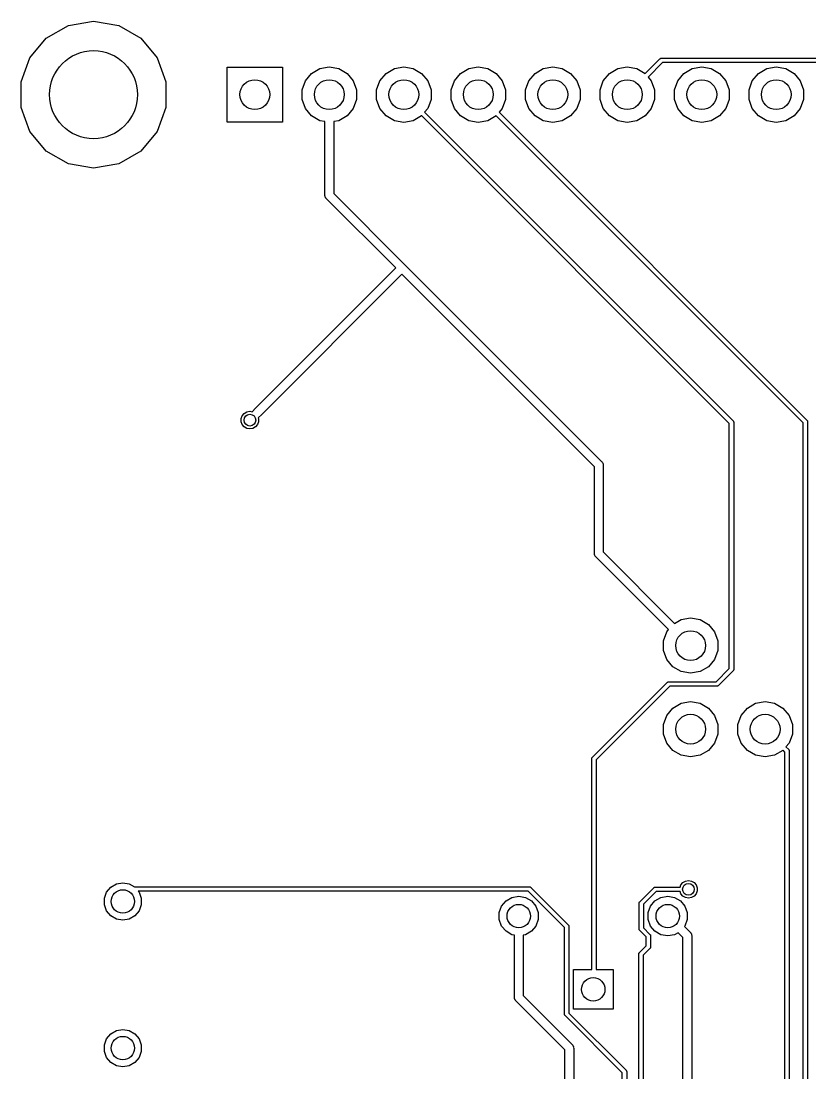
# Model space of a CAD drawing. Extents: x 0 to 100, y -163 to 0.
# Drawn here: x 0.03 to 26.93, y -35.85 to 0.01 of the extents above; entities that cross this region are included whole.
import ezdxf

# ---------------------------------------------------------------- set-up
doc = ezdxf.new("R2010")
doc.units = 0
doc.header["$MEASUREMENT"] = 0
doc.layers.add('BLACK', color=7, linetype='CONTINUOUS')

msp = doc.modelspace()

# ---------------------------------------------------------------- linework, layer by layer
at = {"layer": 'Black'}
for p, q in [((1.64168, -0.14179), (2.5, 0.00955)), ((2.5, 0.00955), (3.35832, -0.14179)), ((0.88689, -0.57757), (1.64168, -0.14179)), ((3.35832, -0.14179), (4.11311, -0.57757)), ((0.32667, -1.24523), (0.88689, -0.57757)), ((4.11311, -0.57757), (4.67333, -1.24523)), ((0.02858, -2.06422), (0.32667, -1.24523)), ((4.67333, -1.24523), (4.97142, -2.06422)), ((21.3103, -1.78195), (21.8149, -1.27732)), ((21.9004, -1.4074), (21.4086, -1.89914)), ((21.8149, -1.27732), (21.8177, -1.27539)), ((21.8177, -1.27539), (21.8198, -1.27283)), ((21.8198, -1.27283), (21.8284, -1.26785)), ((21.8284, -1.26785), (21.8366, -1.26214)), ((21.8366, -1.26214), (21.8398, -1.26127)), ((21.8398, -1.26127), (21.8427, -1.2596)), ((21.8427, -1.2596), (21.8525, -1.25787)), ((21.8525, -1.25787), (21.8622, -1.25529)), ((21.8622, -1.25529), (21.8655, -1.25558)), ((21.8655, -1.25558), (21.8688, -1.255)), ((21.8688, -1.255), (39.0094, -1.255)), ((38.9778, -1.4074), (21.9004, -1.4074)), ((7.0602, -3.4398), (7.0602, -1.5602)), ((7.0602, -1.5602), (8.9398, -1.5602)), ((8.9398, -1.5602), (8.9398, -3.4398)), ((9.723, -2.02831), (9.9336, -1.77732)), ((9.9336, -1.77732), (10.2173, -1.6135)), ((10.2173, -1.6135), (10.54, -1.55661)), ((10.54, -1.55661), (10.8627, -1.6135)), ((10.8627, -1.6135), (11.1464, -1.77732)), ((11.1464, -1.77732), (11.357, -2.02831)), ((12.263, -2.02831), (12.4736, -1.77732)), ((12.4736, -1.77732), (12.7573, -1.6135)), ((12.7573, -1.6135), (13.08, -1.55661)), ((13.08, -1.55661), (13.4027, -1.6135)), ((13.4027, -1.6135), (13.6864, -1.77732)), ((13.6864, -1.77732), (13.897, -2.02831)), ((14.803, -2.02831), (15.0136, -1.77732)), ((15.0136, -1.77732), (15.2973, -1.6135)), ((15.2973, -1.6135), (15.62, -1.55661)), ((15.62, -1.55661), (15.9427, -1.6135)), ((15.9427, -1.6135), (16.2264, -1.77732)), ((16.2264, -1.77732), (16.437, -2.02831)), ((17.343, -2.02831), (17.5536, -1.77732)), ((17.5536, -1.77732), (17.8373, -1.6135)), ((17.8373, -1.6135), (18.16, -1.55661)), ((18.16, -1.55661), (18.4827, -1.6135)), ((18.4827, -1.6135), (18.7664, -1.77732)), ((18.7664, -1.77732), (18.977, -2.02831)), ((19.883, -2.02831), (20.0936, -1.77732)), ((20.0936, -1.77732), (20.3773, -1.6135)), ((20.3773, -1.6135), (20.7, -1.55661)), ((20.7, -1.55661), (21.0227, -1.6135)), ((21.0227, -1.6135), (21.3064, -1.77732)), ((21.3064, -1.77732), (21.3103, -1.78195)), ((22.423, -2.02831), (22.6336, -1.77732)), ((22.6336, -1.77732), (22.9173, -1.6135)), ((22.9173, -1.6135), (23.24, -1.55661)), ((23.24, -1.55661), (23.5627, -1.6135)), ((23.5627, -1.6135), (23.8464, -1.77732)), ((23.8464, -1.77732), (24.057, -2.02831)), ((24.963, -2.02831), (25.1736, -1.77732)), ((25.1736, -1.77732), (25.4573, -1.6135)), ((25.4573, -1.6135), (25.78, -1.55661)), ((25.78, -1.55661), (26.1027, -1.6135)), ((26.1027, -1.6135), (26.3864, -1.77732)), ((26.3864, -1.77732), (26.597, -2.02831)), ((0.02858, -2.93578), (0.02858, -2.06422)), ((4.97142, -2.06422), (4.97142, -2.93578)), ((9.61094, -2.33618), (9.723, -2.02831)), ((11.357, -2.02831), (11.4691, -2.33618)), ((12.1509, -2.33618), (12.263, -2.02831)), ((13.897, -2.02831), (14.0091, -2.33618)), ((14.6909, -2.33618), (14.803, -2.02831)), ((16.437, -2.02831), (16.5491, -2.33618)), ((17.2309, -2.33618), (17.343, -2.02831)), ((18.977, -2.02831), (19.0891, -2.33618)), ((19.7709, -2.33618), (19.883, -2.02831)), ((21.4086, -1.89914), (21.517, -2.02831)), ((21.517, -2.02831), (21.6291, -2.33618)), ((22.3109, -2.33618), (22.423, -2.02831)), ((24.057, -2.02831), (24.1691, -2.33618)), ((24.8509, -2.33618), (24.963, -2.02831)), ((26.597, -2.02831), (26.7091, -2.33618)), ((9.61094, -2.66382), (9.61094, -2.33618)), ((11.4691, -2.33618), (11.4691, -2.66382)), ((12.1509, -2.66382), (12.1509, -2.33618)), ((14.0091, -2.33618), (14.0091, -2.66382)), ((14.6909, -2.66382), (14.6909, -2.33618)), ((16.5491, -2.33618), (16.5491, -2.66382)), ((17.2309, -2.66382), (17.2309, -2.33618)), ((19.0891, -2.33618), (19.0891, -2.66382)), ((19.7709, -2.66382), (19.7709, -2.33618)), ((21.6291, -2.33618), (21.6291, -2.66382)), ((22.3109, -2.66382), (22.3109, -2.33618)), ((24.1691, -2.33618), (24.1691, -2.66382)), ((24.8509, -2.66382), (24.8509, -2.33618)), ((26.7091, -2.33618), (26.7091, -2.66382)), ((9.723, -2.97169), (9.61094, -2.66382)), ((11.4691, -2.66382), (11.357, -2.97169)), ((12.263, -2.97169), (12.1509, -2.66382)), ((14.0091, -2.66382), (13.897, -2.97169)), ((14.803, -2.97169), (14.6909, -2.66382)), ((16.5491, -2.66382), (16.437, -2.97169)), ((17.343, -2.97169), (17.2309, -2.66382)), ((19.0891, -2.66382), (18.977, -2.97169)), ((19.883, -2.97169), (19.7709, -2.66382)), ((21.6291, -2.66382), (21.517, -2.97169)), ((22.423, -2.97169), (22.3109, -2.66382)), ((24.1691, -2.66382), (24.057, -2.97169)), ((24.963, -2.97169), (24.8509, -2.66382)), ((26.7091, -2.66382), (26.597, -2.97169)), ((0.32667, -3.75477), (0.02858, -2.93578)), ((4.97142, -2.93578), (4.67333, -3.75477)), ((9.9336, -3.22268), (9.723, -2.97169)), ((10.2173, -3.3865), (9.9336, -3.22268)), ((11.1464, -3.22268), (10.8627, -3.3865)), ((11.357, -2.97169), (11.1464, -3.22268)), ((12.4736, -3.22268), (12.263, -2.97169)), ((12.7573, -3.3865), (12.4736, -3.22268)), ((13.6864, -3.22268), (13.4027, -3.3865)), ((13.6903, -3.21805), (13.6864, -3.22268)), ((24.1785, -13.7063), (13.6903, -3.21805)), ((13.897, -2.97169), (13.7886, -3.10086)), ((13.7886, -3.10086), (24.3086, -13.6209)), ((15.0136, -3.22268), (14.803, -2.97169)), ((15.2973, -3.3865), (15.0136, -3.22268)), ((16.2264, -3.22268), (15.9427, -3.3865)), ((16.2303, -3.21805), (16.2264, -3.22268)), ((26.695, -13.6828), (16.2303, -3.21805)), ((16.437, -2.97169), (16.3286, -3.10086)), ((16.3286, -3.10086), (26.8251, -13.5973)), ((17.5536, -3.22268), (17.343, -2.97169)), ((17.8373, -3.3865), (17.5536, -3.22268)), ((18.7664, -3.22268), (18.4827, -3.3865)), ((18.977, -2.97169), (18.7664, -3.22268)), ((20.0936, -3.22268), (19.883, -2.97169)), ((20.3773, -3.3865), (20.0936, -3.22268)), ((21.3064, -3.22268), (21.0227, -3.3865)), ((21.517, -2.97169), (21.3064, -3.22268)), ((22.6336, -3.22268), (22.423, -2.97169)), ((22.9173, -3.3865), (22.6336, -3.22268)), ((23.8464, -3.22268), (23.5627, -3.3865)), ((24.057, -2.97169), (23.8464, -3.22268)), ((25.1736, -3.22268), (24.963, -2.97169)), ((25.4573, -3.3865), (25.1736, -3.22268)), ((26.3864, -3.22268), (26.1027, -3.3865)), ((26.597, -2.97169), (26.3864, -3.22268)), ((8.9398, -3.4398), (7.0602, -3.4398)), ((10.39, -3.41694), (10.2173, -3.3865)), ((10.39, -5.93), (10.39, -3.41694)), ((10.8627, -3.3865), (10.69, -3.41694)), ((10.69, -3.41694), (10.69, -5.86787)), ((13.08, -3.44339), (12.7573, -3.3865)), ((13.4027, -3.3865), (13.08, -3.44339)), ((15.62, -3.44339), (15.2973, -3.3865)), ((15.9427, -3.3865), (15.62, -3.44339)), ((18.16, -3.44339), (17.8373, -3.3865)), ((18.4827, -3.3865), (18.16, -3.44339)), ((20.7, -3.44339), (20.3773, -3.3865)), ((21.0227, -3.3865), (20.7, -3.44339)), ((23.24, -3.44339), (22.9173, -3.3865)), ((23.5627, -3.3865), (23.24, -3.44339)), ((25.78, -3.44339), (25.4573, -3.3865)), ((26.1027, -3.3865), (25.78, -3.44339)), ((0.88689, -4.42243), (0.32667, -3.75477)), ((4.67333, -3.75477), (4.11311, -4.42243)), ((1.64168, -4.85821), (0.88689, -4.42243)), ((4.11311, -4.42243), (3.35832, -4.85821)), ((2.5, -5.00955), (1.64168, -4.85821)), ((3.35832, -4.85821), (2.5, -5.00955)), ((10.3911, -5.9365), (10.39, -5.93)), ((10.3906, -5.94307), (10.3911, -5.9365)), ((10.3956, -5.962), (10.3906, -5.94307)), ((10.399, -5.9813), (10.3956, -5.962)), ((10.4023, -5.98702), (10.399, -5.9813)), ((10.4041, -5.99339), (10.4023, -5.98702)), ((10.4153, -6.00944), (10.4041, -5.99339)), ((10.4251, -6.02642), (10.4153, -6.00944)), ((10.4301, -6.03066), (10.4251, -6.02642)), ((10.4339, -6.03607), (10.4301, -6.03066)), ((12.8057, -8.40787), (10.4339, -6.03607)), ((10.69, -5.86787), (13.1061, -8.28393)), ((8.02541, -13.1882), (12.8057, -8.40787)), ((13.1061, -8.28393), (19.8361, -15.0139)), ((13.0179, -8.62), (8.23755, -13.4003)), ((19.58, -15.1821), (13.0179, -8.62)), ((7.90715, -13.3065), (8.02541, -13.1882)), ((7.53491, -13.542), (7.57068, -13.4437)), ((7.53491, -13.6465), (7.53491, -13.542)), ((7.57068, -13.4437), (7.63791, -13.3636)), ((7.63791, -13.3636), (7.72848, -13.3113)), ((7.72848, -13.3113), (7.83148, -13.2931)), ((7.83148, -13.2931), (7.90715, -13.3065)), ((8.23755, -13.4003), (8.11947, -13.5184)), ((8.11947, -13.5184), (8.12805, -13.542)), ((8.12805, -13.542), (8.12805, -13.6465)), ((24.3086, -13.6209), (24.3105, -13.6236)), ((24.3105, -13.6236), (24.3131, -13.6258)), ((26.8251, -13.5973), (26.827, -13.6001)), ((26.827, -13.6001), (26.8296, -13.6022)), ((26.8296, -13.6022), (26.8346, -13.6108)), ((26.8346, -13.6108), (26.8403, -13.619)), ((26.8403, -13.619), (26.8411, -13.6222)), ((26.8411, -13.6222), (26.8428, -13.6251)), ((26.8428, -13.6251), (26.8445, -13.6349)), ((7.57068, -13.7448), (7.53491, -13.6465)), ((7.63791, -13.8249), (7.57068, -13.7448)), ((7.72848, -13.8772), (7.63791, -13.8249)), ((7.83148, -13.8954), (7.72848, -13.8772)), ((7.93448, -13.8772), (7.83148, -13.8954)), ((8.02506, -13.8249), (7.93448, -13.8772)), ((8.09228, -13.7448), (8.02506, -13.8249)), ((8.12805, -13.6465), (8.09228, -13.7448)), ((24.1785, -22.0596), (24.1785, -13.7063)), ((24.3131, -13.6258), (24.3181, -13.6344)), ((24.3181, -13.6344), (24.3238, -13.6425)), ((24.3238, -13.6425), (24.3247, -13.6458)), ((24.3247, -13.6458), (24.3263, -13.6487)), ((24.3263, -13.6487), (24.3281, -13.6585)), ((24.3281, -13.6585), (24.3307, -13.6681)), ((24.3307, -13.6681), (24.3304, -13.6714)), ((24.3304, -13.6714), (24.3309, -13.6747)), ((24.3309, -13.6747), (24.3309, -22.0912)), ((26.695, -73.0124), (26.695, -13.6828)), ((26.8445, -13.6349), (26.8471, -13.6446)), ((26.8471, -13.6446), (26.8468, -13.6479)), ((26.8468, -13.6479), (26.8474, -13.6512)), ((26.8474, -13.6512), (26.8474, -72.9808)), ((19.8361, -15.0139), (19.8399, -15.0193)), ((19.8399, -15.0193), (19.8449, -15.0236)), ((19.8449, -15.0236), (19.8547, -15.0406)), ((19.8547, -15.0406), (19.8659, -15.0566)), ((19.8659, -15.0566), (19.8677, -15.063)), ((19.58, -18.15), (19.58, -15.1821)), ((19.8677, -15.063), (19.871, -15.0687)), ((19.871, -15.0687), (19.8744, -15.088)), ((19.8744, -15.088), (19.8794, -15.1069)), ((19.8794, -15.1069), (19.8789, -15.1135)), ((19.8789, -15.1135), (19.88, -15.12)), ((19.88, -15.12), (19.88, -18.0879)), ((19.5811, -18.1565), (19.58, -18.15)), ((19.5806, -18.1631), (19.5811, -18.1565)), ((19.5856, -18.182), (19.5806, -18.1631)), ((19.589, -18.2013), (19.5856, -18.182)), ((19.5923, -18.207), (19.589, -18.2013)), ((19.5941, -18.2134), (19.5923, -18.207)), ((19.6053, -18.2294), (19.5941, -18.2134)), ((19.6151, -18.2464), (19.6053, -18.2294)), ((19.6201, -18.2507), (19.6151, -18.2464)), ((19.6239, -18.2561), (19.6201, -18.2507)), ((22.1038, -20.7359), (19.6239, -18.2561)), ((19.88, -18.0879), (22.3144, -20.5222)), ((22.3144, -20.5222), (22.5373, -20.3935)), ((22.5373, -20.3935), (22.86, -20.3366)), ((22.86, -20.3366), (23.1827, -20.3935)), ((23.1827, -20.3935), (23.4664, -20.5573)), ((22.043, -20.8083), (22.1038, -20.7359)), ((23.4664, -20.5573), (23.677, -20.8083)), ((21.9309, -21.1162), (22.043, -20.8083)), ((21.9309, -21.4438), (21.9309, -21.1162)), ((23.677, -20.8083), (23.7891, -21.1162)), ((23.7891, -21.1162), (23.7891, -21.4438)), ((22.043, -21.7517), (21.9309, -21.4438)), ((23.7891, -21.4438), (23.677, -21.7517)), ((22.2536, -22.0027), (22.043, -21.7517)), ((23.677, -21.7517), (23.4664, -22.0027)), ((22.5373, -22.1665), (22.2536, -22.0027)), ((22.86, -22.2234), (22.5373, -22.1665)), ((23.1827, -22.1665), (22.86, -22.2234)), ((23.4664, -22.0027), (23.1827, -22.1665)), ((23.7285, -22.5097), (24.1785, -22.0596)), ((24.3086, -22.145), (23.8139, -22.6398)), ((24.3105, -22.1423), (24.3086, -22.145)), ((24.3131, -22.1401), (24.3105, -22.1423)), ((24.3181, -22.1315), (24.3131, -22.1401)), ((24.3238, -22.1234), (24.3181, -22.1315)), ((24.3247, -22.1201), (24.3238, -22.1234)), ((24.3263, -22.1172), (24.3247, -22.1201)), ((24.3281, -22.1074), (24.3263, -22.1172)), ((24.3307, -22.0978), (24.3281, -22.1074)), ((24.3309, -22.0912), (24.3304, -22.0945)), ((24.3304, -22.0945), (24.3307, -22.0978)), ((19.5127, -25.0833), (22.064, -22.532)), ((22.064, -22.532), (22.0667, -22.5301)), ((22.0667, -22.5301), (22.0689, -22.5275)), ((22.0689, -22.5275), (22.0775, -22.5225)), ((22.0775, -22.5225), (22.0856, -22.5168)), ((22.0856, -22.5168), (22.0889, -22.516)), ((22.0889, -22.516), (22.0918, -22.5143)), ((22.0918, -22.5143), (22.1016, -22.5125)), ((22.1016, -22.5125), (22.1112, -22.51)), ((22.1112, -22.51), (22.1145, -22.5103)), ((22.1145, -22.5103), (22.1179, -22.5097)), ((22.1179, -22.5097), (23.7285, -22.5097)), ((22.1494, -22.6621), (19.6428, -25.1687)), ((23.76, -22.6621), (22.1494, -22.6621)), ((23.7633, -22.6615), (23.76, -22.6621)), ((23.7667, -22.6618), (23.7633, -22.6615)), ((23.7763, -22.6592), (23.7667, -22.6618)), ((23.7861, -22.6575), (23.7763, -22.6592)), ((23.789, -22.6558), (23.7861, -22.6575)), ((23.7922, -22.6549), (23.789, -22.6558)), ((23.8004, -22.6492), (23.7922, -22.6549)), ((23.809, -22.6443), (23.8004, -22.6492)), ((23.8111, -22.6417), (23.809, -22.6443)), ((23.8139, -22.6398), (23.8111, -22.6417)), ((22.2536, -23.4073), (22.5373, -23.2435)), ((22.5373, -23.2435), (22.86, -23.1866)), ((22.86, -23.1866), (23.1827, -23.2435)), ((23.1827, -23.2435), (23.4664, -23.4073)), ((24.7936, -23.4073), (25.0773, -23.2435)), ((25.0773, -23.2435), (25.4, -23.1866)), ((25.4, -23.1866), (25.7227, -23.2435)), ((25.7227, -23.2435), (26.0064, -23.4073)), ((21.9309, -23.9662), (22.043, -23.6583)), ((22.043, -23.6583), (22.2536, -23.4073)), ((23.4664, -23.4073), (23.677, -23.6583)), ((23.677, -23.6583), (23.7891, -23.9662)), ((24.4709, -23.9662), (24.583, -23.6583)), ((24.583, -23.6583), (24.7936, -23.4073)), ((26.0064, -23.4073), (26.217, -23.6583)), ((26.217, -23.6583), (26.3291, -23.9662)), ((21.9309, -24.2938), (21.9309, -23.9662)), ((23.7891, -23.9662), (23.7891, -24.2938)), ((24.4709, -24.2938), (24.4709, -23.9662)), ((26.3291, -23.9662), (26.3291, -24.2938)), ((22.043, -24.6017), (21.9309, -24.2938)), ((23.7891, -24.2938), (23.677, -24.6017)), ((24.583, -24.6017), (24.4709, -24.2938)), ((26.3291, -24.2938), (26.217, -24.6017)), ((22.2536, -24.8527), (22.043, -24.6017)), ((23.677, -24.6017), (23.4664, -24.8527)), ((24.7936, -24.8527), (24.583, -24.6017)), ((26.217, -24.6017), (26.1086, -24.7309)), ((26.1086, -24.7309), (26.203, -24.8252)), ((19.4975, -25.105), (19.5032, -25.0968)), ((19.5032, -25.0968), (19.5082, -25.0882)), ((19.5082, -25.0882), (19.5108, -25.086)), ((19.5108, -25.086), (19.5127, -25.0833)), ((22.5373, -25.0165), (22.2536, -24.8527)), ((22.86, -25.0734), (22.5373, -25.0165)), ((23.1827, -25.0165), (22.86, -25.0734)), ((23.4664, -24.8527), (23.1827, -25.0165)), ((25.0773, -25.0165), (24.7936, -24.8527)), ((25.4, -25.0734), (25.0773, -25.0165)), ((25.7227, -25.0165), (25.4, -25.0734)), ((26.0064, -24.8527), (25.7227, -25.0165)), ((26.0103, -24.848), (26.0064, -24.8527)), ((26.0729, -24.9107), (26.0103, -24.848)), ((26.0729, -51.8923), (26.0729, -24.9107)), ((26.203, -24.8252), (26.2049, -24.828)), ((26.2049, -24.828), (26.2075, -24.8301)), ((26.2075, -24.8301), (26.2125, -24.8387)), ((26.2125, -24.8387), (26.2182, -24.8469)), ((26.2182, -24.8469), (26.219, -24.8501)), ((26.219, -24.8501), (26.2207, -24.853)), ((26.2207, -24.853), (26.2224, -24.8628)), ((26.2224, -24.8628), (26.225, -24.8725)), ((26.225, -24.8725), (26.2247, -24.8758)), ((26.2247, -24.8758), (26.2253, -24.8791)), ((26.2253, -24.8791), (26.2253, -51.9239)), ((19.4904, -25.1372), (19.491, -25.1339)), ((19.4904, -32.3224), (19.4904, -25.1372)), ((19.4907, -25.1305), (19.4932, -25.1209)), ((19.491, -25.1339), (19.4907, -25.1305)), ((19.4932, -25.1209), (19.495, -25.1111)), ((19.495, -25.1111), (19.4966, -25.1082)), ((19.4966, -25.1082), (19.4975, -25.105)), ((19.6428, -25.1687), (19.6428, -32.3224)), ((3.09027, -29.5123), (3.28199, -29.4017)), ((3.28199, -29.4017), (3.5, -29.3632)), ((3.5, -29.3632), (3.71801, -29.4017)), ((3.71801, -29.4017), (3.89743, -29.5052)), ((22.5252, -29.4362), (22.5924, -29.3561)), ((22.5924, -29.3561), (22.683, -29.3038)), ((22.683, -29.3038), (22.786, -29.2857)), ((22.786, -29.2857), (22.889, -29.3038)), ((22.889, -29.3038), (22.9796, -29.3561)), ((22.9796, -29.3561), (23.0468, -29.4362)), ((2.87226, -29.89), (2.94797, -29.6819)), ((2.94797, -29.6819), (3.09027, -29.5123)), ((3.89743, -29.5052), (3.89804, -29.5049)), ((3.89804, -29.5049), (3.90784, -29.5032)), ((3.90784, -29.5032), (3.91746, -29.5006)), ((3.91746, -29.5006), (3.9208, -29.5009)), ((3.9208, -29.5009), (3.9241, -29.5003)), ((3.9241, -29.5003), (17.3568, -29.5003)), ((17.3252, -29.6527), (4.0275, -29.6527)), ((4.0275, -29.6527), (4.05203, -29.6819)), ((4.05203, -29.6819), (4.12774, -29.89)), ((18.5552, -30.8827), (17.3252, -29.6527)), ((17.3568, -29.5003), (17.3601, -29.5009)), ((17.3601, -29.5009), (17.3634, -29.5006)), ((17.3634, -29.5006), (17.3731, -29.5032)), ((17.3731, -29.5032), (17.3829, -29.5049)), ((17.3829, -29.5049), (17.3858, -29.5066)), ((17.3858, -29.5066), (17.389, -29.5074)), ((17.389, -29.5074), (17.3972, -29.5132)), ((17.3972, -29.5132), (17.4058, -29.5181)), ((17.4058, -29.5181), (17.4079, -29.5207)), ((17.4079, -29.5207), (17.4107, -29.5226)), ((17.4107, -29.5226), (18.6853, -30.7972)), ((21.1231, -30.0127), (21.6029, -29.5329)), ((21.6883, -29.663), (21.2532, -30.0981)), ((21.6029, -29.5329), (21.6056, -29.531)), ((21.6056, -29.531), (21.6078, -29.5284)), ((21.6078, -29.5284), (21.6164, -29.5235)), ((21.6164, -29.5235), (21.6246, -29.5177)), ((21.6246, -29.5177), (21.6278, -29.5169)), ((21.6278, -29.5169), (21.6307, -29.5152)), ((21.6307, -29.5152), (21.6405, -29.5135)), ((21.6405, -29.5135), (21.6501, -29.5109)), ((21.6501, -29.5109), (21.6535, -29.5112)), ((21.6535, -29.5112), (21.6568, -29.5106)), ((21.6568, -29.5106), (22.4981, -29.5106)), ((22.4981, -29.663), (21.6883, -29.663)), ((22.4981, -29.5106), (22.5252, -29.4362)), ((22.5252, -29.7374), (22.4981, -29.663)), ((22.5924, -29.8175), (22.5252, -29.7374)), ((23.0468, -29.7374), (22.9796, -29.8175)), ((23.0468, -29.4362), (23.0826, -29.5345)), ((23.0826, -29.6391), (23.0468, -29.7374)), ((23.0826, -29.5345), (23.0826, -29.6391)), ((2.87226, -30.1113), (2.87226, -29.89)), ((2.94797, -30.3194), (2.87226, -30.1113)), ((4.12774, -30.1113), (4.05203, -30.3194)), ((4.12774, -29.89), (4.12774, -30.1113)), ((16.4137, -30.1615), (16.5649, -29.9814)), ((16.5649, -29.9814), (16.7685, -29.8639)), ((16.7685, -29.8639), (17, -29.823)), ((17, -29.823), (17.2315, -29.8639)), ((17.2315, -29.8639), (17.4351, -29.9814)), ((17.4351, -29.9814), (17.5863, -30.1615)), ((21.1008, -30.0666), (21.1014, -30.0633)), ((21.1008, -30.9334), (21.1008, -30.0666)), ((21.1011, -30.0599), (21.1037, -30.0503)), ((21.1014, -30.0633), (21.1011, -30.0599)), ((21.1037, -30.0503), (21.1054, -30.0405)), ((21.1054, -30.0405), (21.1071, -30.0376)), ((21.1071, -30.0376), (21.108, -30.0343)), ((21.108, -30.0343), (21.1137, -30.0262)), ((21.1137, -30.0262), (21.1187, -30.0176)), ((21.1187, -30.0176), (21.1212, -30.0154)), ((21.1212, -30.0154), (21.1231, -30.0127)), ((21.2532, -30.0981), (21.2532, -30.9018)), ((21.4937, -30.1615), (21.6449, -29.9814)), ((21.6449, -29.9814), (21.8485, -29.8639)), ((21.8485, -29.8639), (22.08, -29.823)), ((22.08, -29.823), (22.3115, -29.8639)), ((22.3115, -29.8639), (22.5151, -29.9814)), ((22.5151, -29.9814), (22.6663, -30.1615)), ((22.683, -29.8698), (22.5924, -29.8175)), ((22.786, -29.8879), (22.683, -29.8698)), ((22.889, -29.8698), (22.786, -29.8879)), ((22.9796, -29.8175), (22.889, -29.8698)), ((3.09027, -30.4889), (2.94797, -30.3194)), ((4.05203, -30.3194), (3.90973, -30.4889)), ((16.3333, -30.3824), (16.4137, -30.1615)), ((16.3333, -30.6175), (16.3333, -30.3824)), ((17.5863, -30.1615), (17.6667, -30.3824)), ((17.6667, -30.3824), (17.6667, -30.6175)), ((21.4133, -30.3824), (21.4937, -30.1615)), ((21.4133, -30.6175), (21.4133, -30.3824)), ((22.6663, -30.1615), (22.7467, -30.3824)), ((22.7467, -30.3824), (22.7467, -30.6175)), ((3.28199, -30.5996), (3.09027, -30.4889)), ((3.5, -30.6381), (3.28199, -30.5996)), ((3.71801, -30.5996), (3.5, -30.6381)), ((3.90973, -30.4889), (3.71801, -30.5996)), ((16.4137, -30.8385), (16.3333, -30.6175)), ((17.6667, -30.6175), (17.5863, -30.8385)), ((18.6853, -30.7972), (18.6872, -30.8)), ((18.6872, -30.8), (18.6898, -30.8021)), ((18.6898, -30.8021), (18.6948, -30.8107)), ((18.6948, -30.8107), (18.7005, -30.8189)), ((18.7005, -30.8189), (18.7013, -30.8221)), ((18.7013, -30.8221), (18.703, -30.825)), ((18.703, -30.825), (18.7047, -30.8348)), ((18.7047, -30.8348), (18.7073, -30.8445)), ((21.4937, -30.8385), (21.4133, -30.6175)), ((22.7467, -30.6175), (22.6663, -30.8385)), ((16.5649, -31.0186), (16.4137, -30.8385)), ((16.7685, -31.1361), (16.5649, -31.0186)), ((16.85, -31.1505), (16.7685, -31.1361)), ((16.85, -33.2737), (16.85, -31.1505)), ((17.2315, -31.1361), (17.15, -31.1505)), ((17.15, -31.1505), (17.15, -33.2116)), ((17.4351, -31.0186), (17.2315, -31.1361)), ((17.5863, -30.8385), (17.4351, -31.0186)), ((18.5552, -33.8355), (18.5552, -30.8827)), ((18.7073, -30.8445), (18.707, -30.8478)), ((18.707, -30.8478), (18.7076, -30.8511)), ((18.7076, -30.8511), (18.7076, -33.8039)), ((21.1014, -30.9367), (21.1008, -30.9334)), ((21.1011, -30.94), (21.1014, -30.9367)), ((21.1037, -30.9497), (21.1011, -30.94)), ((21.1054, -30.9595), (21.1037, -30.9497)), ((21.1071, -30.9624), (21.1054, -30.9595)), ((21.108, -30.9656), (21.1071, -30.9624)), ((21.1137, -30.9738), (21.108, -30.9656)), ((21.1187, -30.9824), (21.1137, -30.9738)), ((21.1212, -30.9845), (21.1187, -30.9824)), ((21.1231, -30.9873), (21.1212, -30.9845)), ((21.3433, -31.2075), (21.1231, -30.9873)), ((21.2532, -30.9018), (21.4734, -31.122)), ((21.4734, -31.122), (21.4753, -31.1248)), ((21.4753, -31.1248), (21.4779, -31.1269)), ((21.4779, -31.1269), (21.4829, -31.1355)), ((21.4829, -31.1355), (21.4886, -31.1437)), ((21.4886, -31.1437), (21.4895, -31.1469)), ((21.4895, -31.1469), (21.4911, -31.1498)), ((21.4911, -31.1498), (21.4929, -31.1596)), ((21.4929, -31.1596), (21.4954, -31.1693)), ((21.6449, -31.0186), (21.4937, -30.8385)), ((21.4954, -31.1693), (21.4951, -31.1726)), ((21.4951, -31.1726), (21.4957, -31.1759)), ((21.4957, -31.1759), (21.4957, -31.5483)), ((21.8485, -31.1361), (21.6449, -31.0186)), ((22.08, -31.1769), (21.8485, -31.1361)), ((22.3115, -31.1361), (22.08, -31.1769)), ((22.4335, -31.0657), (22.3115, -31.1361)), ((22.5988, -31.2309), (22.4335, -31.0657)), ((22.6663, -30.8385), (22.65, -30.8578)), ((22.65, -30.8578), (22.8549, -31.0627)), ((22.8549, -31.0627), (22.8587, -31.0681)), ((22.8587, -31.0681), (22.8637, -31.0724)), ((22.8637, -31.0724), (22.8735, -31.0894)), ((22.8735, -31.0894), (22.8847, -31.1054)), ((22.8847, -31.1054), (22.8865, -31.1118)), ((22.8865, -31.1118), (22.8898, -31.1175)), ((22.8898, -31.1175), (22.8932, -31.1368)), ((22.8932, -31.1368), (22.8982, -31.1557)), ((22.8982, -31.1557), (22.8977, -31.1623)), ((22.8977, -31.1623), (22.8988, -31.1688)), ((22.8988, -31.1688), (22.8988, -40.45)), ((21.1145, -31.7456), (21.3433, -31.5168)), ((21.3433, -31.5168), (21.3433, -31.2075)), ((21.4957, -31.5483), (21.4951, -31.5516)), ((21.4951, -31.5516), (21.4954, -31.555)), ((22.5988, -40.6), (22.5988, -31.2309)), ((21.0922, -31.7995), (21.0928, -31.7962)), ((21.0922, -41.039), (21.0922, -31.7995)), ((21.0925, -31.7928), (21.0951, -31.7832)), ((21.0928, -31.7962), (21.0925, -31.7928)), ((21.0951, -31.7832), (21.0968, -31.7734)), ((21.0968, -31.7734), (21.0985, -31.7705)), ((21.0985, -31.7705), (21.0993, -31.7673)), ((21.0993, -31.7673), (21.1051, -31.7591)), ((21.1051, -31.7591), (21.11, -31.7505)), ((21.11, -31.7505), (21.1126, -31.7483)), ((21.1126, -31.7483), (21.1145, -31.7456)), ((21.4734, -31.6022), (21.2446, -31.831)), ((21.2446, -31.831), (21.2446, -41.0074)), ((21.4753, -31.5995), (21.4734, -31.6022)), ((21.4779, -31.5973), (21.4753, -31.5995)), ((21.4829, -31.5887), (21.4779, -31.5973)), ((21.4886, -31.5805), (21.4829, -31.5887)), ((21.4895, -31.5773), (21.4886, -31.5805)), ((21.4911, -31.5744), (21.4895, -31.5773)), ((21.4929, -31.5646), (21.4911, -31.5744)), ((21.4954, -31.555), (21.4929, -31.5646)), ((18.8656, -33.6712), (18.8656, -32.3224)), ((18.8656, -32.3224), (19.4904, -32.3224)), ((19.6428, -32.3224), (20.2144, -32.3224)), ((20.2144, -32.3224), (20.2144, -33.6712)), ((16.8511, -33.2802), (16.85, -33.2737)), ((16.8506, -33.2868), (16.8511, -33.2802)), ((16.8556, -33.3057), (16.8506, -33.2868)), ((16.859, -33.325), (16.8556, -33.3057)), ((16.8623, -33.3307), (16.859, -33.325)), ((16.8641, -33.3371), (16.8623, -33.3307)), ((16.8753, -33.3531), (16.8641, -33.3371)), ((17.15, -33.2116), (18.8291, -34.8906)), ((16.8851, -33.3701), (16.8753, -33.3531)), ((16.8901, -33.3744), (16.8851, -33.3701)), ((16.8939, -33.3798), (16.8901, -33.3744)), ((18.573, -35.0588), (16.8939, -33.3798)), ((20.2144, -33.6712), (18.8656, -33.6712)), ((18.5558, -33.8388), (18.5552, -33.8355)), ((18.5555, -33.8421), (18.5558, -33.8388)), ((18.5581, -33.8518), (18.5555, -33.8421)), ((18.5598, -33.8616), (18.5581, -33.8518)), ((18.5615, -33.8645), (18.5598, -33.8616)), ((18.5623, -33.8677), (18.5615, -33.8645)), ((18.5681, -33.8759), (18.5623, -33.8677)), ((18.573, -33.8845), (18.5681, -33.8759)), ((18.5756, -33.8866), (18.573, -33.8845)), ((18.5775, -33.8894), (18.5756, -33.8866)), ((20.5303, -35.8422), (18.5775, -33.8894)), ((18.7076, -33.8039), (20.6604, -35.7567)), ((3.09027, -34.5111), (3.28199, -34.4004)), ((3.28199, -34.4004), (3.5, -34.3619)), ((3.5, -34.3619), (3.71801, -34.4004)), ((3.71801, -34.4004), (3.90973, -34.5111)), ((2.87226, -34.8887), (2.94797, -34.6806)), ((2.94797, -34.6806), (3.09027, -34.5111)), ((3.90973, -34.5111), (4.05203, -34.6806)), ((4.05203, -34.6806), (4.12774, -34.8887)), ((2.87226, -35.11), (2.87226, -34.8887)), ((2.94797, -35.3181), (2.87226, -35.11)), ((4.12774, -35.11), (4.05203, -35.3181)), ((4.12774, -34.8887), (4.12774, -35.11)), ((18.573, -36.9), (18.573, -35.0588)), ((18.8291, -34.8906), (18.8329, -34.896)), ((18.8329, -34.896), (18.8379, -34.9003)), ((18.8379, -34.9003), (18.8477, -34.9173)), ((18.8477, -34.9173), (18.8589, -34.9333)), ((18.8589, -34.9333), (18.8607, -34.9397)), ((18.8607, -34.9397), (18.864, -34.9454)), ((18.864, -34.9454), (18.8674, -34.9647)), ((18.8674, -34.9647), (18.8724, -34.9836)), ((18.8724, -34.9836), (18.8719, -34.9902)), ((18.8719, -34.9902), (18.873, -34.9967)), ((18.873, -34.9967), (18.873, -36.9)), ((3.09027, -35.4877), (2.94797, -35.3181)), ((3.28199, -35.5983), (3.09027, -35.4877)), ((3.90973, -35.4877), (3.71801, -35.5983)), ((4.05203, -35.3181), (3.90973, -35.4877)), ((3.5, -35.6368), (3.28199, -35.5983)), ((3.71801, -35.5983), (3.5, -35.6368)), ((20.5303, -43.4683), (20.5303, -35.8422)), ((20.6604, -35.7567), (20.6623, -35.7595)), ((20.6623, -35.7595), (20.6649, -35.7616)), ((20.6649, -35.7616), (20.6699, -35.7702)), ((20.6699, -35.7702), (20.6756, -35.7784)), ((20.6756, -35.7784), (20.6764, -35.7816)), ((20.6764, -35.7816), (20.6781, -35.7845)), ((20.6781, -35.7845), (20.6798, -35.7943)), ((20.6798, -35.7943), (20.6824, -35.804)), ((20.6824, -35.804), (20.6821, -35.8073)), ((20.6821, -35.8073), (20.6827, -35.8106)), ((20.6827, -35.8106), (20.6827, -43.4367))]:
    msp.add_line(p, q, dxfattribs=at)
for centre, radius in [((2.5, -2.5), 1.5), ((8, -2.5), 0.508), ((10.54, -2.5), 0.508), ((13.08, -2.5), 0.508), ((15.62, -2.5), 0.508), ((18.16, -2.5), 0.508), ((20.7, -2.5), 0.508), ((23.24, -2.5), 0.508), ((25.78, -2.5), 0.508), ((7.83148, -13.5943), 0.2), ((22.86, -21.28), 0.508), ((22.86, -24.13), 0.508), ((25.4, -24.13), 0.508), ((22.786, -29.5868), 0.2), ((3.5, -30.0006), 0.39878), ((17, -30.5), 0.39878), ((22.08, -30.5), 0.39878), ((19.54, -32.9968), 0.39878), ((3.5, -34.9994), 0.39878)]:
    msp.add_circle(centre, radius, dxfattribs=at)

doc.saveas('drawing.dxf')
